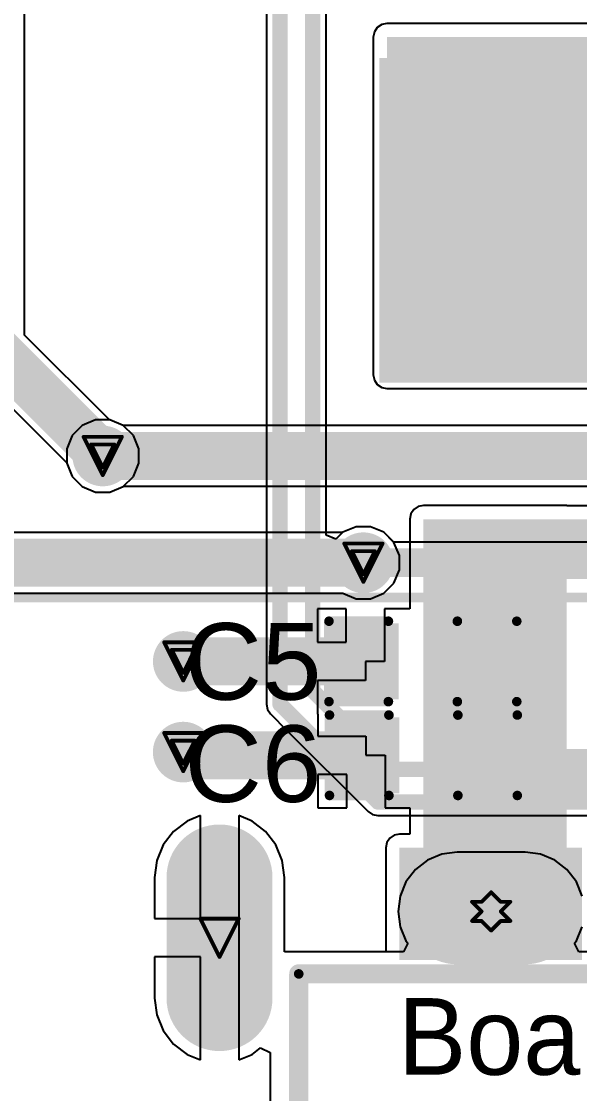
# Model space of a CAD drawing. Header units: millimetres. Extents: x -6 to 194, y -120 to 229.
# Drawn here: x 6.52 to 13.91, y 9.15 to 23.36 of the extents above; entities that cross this region are included whole.
import ezdxf

# ---------------------------------------------------------------- set-up
doc = ezdxf.new("R2010")
doc.units = ezdxf.units.MM
for name, color, linetype in [('BottomLayer', 5, 'Continuous'), ('BottomSolder', 6, 'Continuous'), ('DrillDrawing', 1, 'Continuous'), ('Mechanical2', 216, 'Continuous'), ('MultiLayer', 9, 'Continuous'), ('PadHoleLayer', 156, 'Continuous'), ('TopLayer', 1, 'Continuous'), ('TopOverlay', 2, 'Continuous'), ('TopPaste', 8, 'Continuous'), ('TopSolder', 216, 'Continuous'), ('ViaHoleLayer', 16, 'Continuous')]:
    doc.layers.add(name, color=color, linetype=linetype)
doc.styles.add('Arial', font='', dxfattribs={"height": 0.2})
doc.styles.get('Arial').set_extended_font_data('Arial')

# ---------------------------------------------------------------- blocks, each defined once
blk = doc.blocks.new('U224_051N_3GRA035_11')
at = {"layer": 'BottomLayer'}
h = blk.add_hatch(color=5, dxfattribs=at)
edge = h.paths.add_edge_path()
edge.add_arc((-7.85, 3.15), 0.6, 180, 360)
edge.add_line((-7.25, 3.15), (-7.25, 4.75))
edge.add_arc((-7.85, 4.75), 0.6, 0, 180)
edge.add_line((-8.45, 4.75), (-8.45, 3.15))
h = blk.add_hatch(color=5, dxfattribs=at)
edge = h.paths.add_edge_path()
edge.add_arc((-3.8, 4.3), 0.6, 270, 450)
edge.add_line((-3.8, 4.9), (-4.7, 4.9))
edge.add_arc((-4.7, 4.3), 0.6, 90, 270)
edge.add_line((-4.7, 3.7), (-3.8, 3.7))
at = {"layer": 'BottomSolder'}
h = blk.add_hatch(color=6, dxfattribs=at)
edge = h.paths.add_edge_path()
edge.add_arc((-7.85, 3.15), 0.702, 180, 360)
edge.add_line((-7.148, 3.15), (-7.148, 4.75))
edge.add_arc((-7.85, 4.75), 0.702, 0, 180)
edge.add_line((-8.552, 4.75), (-8.552, 3.15))
h = blk.add_hatch(color=6, dxfattribs=at)
edge = h.paths.add_edge_path()
edge.add_arc((-3.8, 4.3), 0.702, 270, 450)
edge.add_line((-3.8, 5.002), (-4.7, 5.002))
edge.add_arc((-4.7, 4.3), 0.702, 90, 270)
edge.add_line((-4.7, 3.598), (-3.8, 3.598))
at = {"layer": 'MultiLayer'}
h = blk.add_hatch(color=9, dxfattribs=at)
edge = h.paths.add_edge_path()
edge.add_arc((-7.85, 3.15), 0.6, 180, 360)
edge.add_line((-7.25, 3.15), (-7.25, 4.75))
edge.add_arc((-7.85, 4.75), 0.6, 0, 180)
edge.add_line((-8.45, 4.75), (-8.45, 3.15))
h = blk.add_hatch(color=9, dxfattribs=at)
edge = h.paths.add_edge_path()
edge.add_arc((-3.8, 4.3), 0.6, 270, 450)
edge.add_line((-3.8, 4.9), (-4.7, 4.9))
edge.add_arc((-4.7, 4.3), 0.6, 90, 270)
edge.add_line((-4.7, 3.7), (-3.8, 3.7))
at = {"layer": 'PadHoleLayer'}
h = blk.add_hatch(color=156, dxfattribs=at)
edge = h.paths.add_edge_path()
edge.add_arc((-7.85, 3.21), 0.36, 180, 360)
edge.add_line((-7.49, 3.21), (-7.49, 4.69))
edge.add_arc((-7.85, 4.69), 0.36, 0, 180)
edge.add_line((-8.21, 4.69), (-8.21, 3.21))
h = blk.add_hatch(color=156, dxfattribs=at)
edge = h.paths.add_edge_path()
edge.add_arc((-4.65, 4.3), 0.36, 90, 270)
edge.add_line((-4.65, 3.94), (-3.85, 3.94))
edge.add_arc((-3.85, 4.3), 0.36, 270, 450)
edge.add_line((-3.85, 4.66), (-4.65, 4.66))
at = {"layer": 'TopLayer'}
h = blk.add_hatch(color=1, dxfattribs=at)
edge = h.paths.add_edge_path()
edge.add_arc((-7.85, 3.15), 0.6, 180, 360)
edge.add_line((-7.25, 3.15), (-7.25, 4.75))
edge.add_arc((-7.85, 4.75), 0.6, 0, 180)
edge.add_line((-8.45, 4.75), (-8.45, 3.15))
h = blk.add_hatch(color=1, dxfattribs=at)
edge = h.paths.add_edge_path()
edge.add_arc((-3.8, 4.3), 0.6, 270, 450)
edge.add_line((-3.8, 4.9), (-4.7, 4.9))
edge.add_arc((-4.7, 4.3), 0.6, 90, 270)
edge.add_line((-4.7, 3.7), (-3.8, 3.7))
at = {"layer": 'TopSolder'}
h = blk.add_hatch(color=216, dxfattribs=at)
edge = h.paths.add_edge_path()
edge.add_arc((-7.85, 3.15), 0.702, 180, 360)
edge.add_line((-7.148, 3.15), (-7.148, 4.75))
edge.add_arc((-7.85, 4.75), 0.702, 0, 180)
edge.add_line((-8.552, 4.75), (-8.552, 3.15))
h = blk.add_hatch(color=216, dxfattribs=at)
edge = h.paths.add_edge_path()
edge.add_arc((-3.8, 4.3), 0.702, 270, 450)
edge.add_line((-3.8, 5.002), (-4.7, 5.002))
edge.add_arc((-4.7, 4.3), 0.702, 90, 270)
edge.add_line((-4.7, 3.598), (-3.8, 3.598))
at = {"layer": 'TopOverlay'}
for points, const_width in [([(-4.431, 5.436), (-4.126, 5.436)], 0.5), ([(-4.431, 5.436), (-4.278, 5.283)], 0.5), ([(-4.278, 5.283), (-4.126, 5.436)], 0.5), ([(-6.8, 3.471), (0, 3.471)], 0.127), ([(-6.8, -7.279), (-6.8, 3.471)], 0.127)]:
    blk.add_lwpolyline(points, dxfattribs=dict(at, const_width=const_width))
for points, const_width in [([(-4.556, 5.436, 1), (-4.306, 5.436, 1)], 0.25), ([(-4.556, 5.436, 1), (-4.306, 5.436, 1)], 0.25), ([(-4.251, 5.436, 1), (-4.001, 5.436, 1)], 0.25), ([(-4.251, 5.436, 1), (-4.001, 5.436, 1)], 0.25), ([(-4.403, 5.283, 1), (-4.153, 5.283, 1)], 0.25), ([(-4.403, 5.283, 1), (-4.153, 5.283, 1)], 0.25), ([(-6.832, 3.471, 1), (-6.768, 3.471, 1)], 0.0635), ([(-6.832, 3.471, 1), (-6.768, 3.471, 1)], 0.0635)]:
    blk.add_lwpolyline(points, format="xyb", close=True, dxfattribs=dict(at, const_width=const_width))
blk.add_text('Board Cutout', height=1.016, rotation=360, dxfattribs=at).set_placement((-5.486, 2.134))
blk = doc.blocks.new('YSPI1040_2R2M_36')
at = {"layer": 'TopLayer'}
for points in [[(-6.8, 2.05), (-2.7, 2.05), (-2.7, -2.05), (-6.8, -2.05)], [(2.7, 2.05), (6.8, 2.05), (6.8, -2.05), (2.7, -2.05)]]:
    blk.add_hatch(color=1, dxfattribs=at).paths.add_polyline_path(points)
at = {"layer": 'TopPaste'}
for points in [[(-6.8, 2.05), (-2.7, 2.05), (-2.7, -2.05), (-6.8, -2.05)], [(2.7, 2.05), (6.8, 2.05), (6.8, -2.05), (2.7, -2.05)]]:
    blk.add_hatch(color=8, dxfattribs=at).paths.add_polyline_path(points)
at = {"layer": 'TopSolder'}
for points in [[(-6.902, 2.152), (-2.598, 2.152), (-2.598, -2.152), (-6.902, -2.152)], [(2.598, 2.152), (6.902, 2.152), (6.902, -2.152), (2.598, -2.152)]]:
    blk.add_hatch(color=216, dxfattribs=at).paths.add_polyline_path(points)
at = {"layer": 'TopOverlay', "const_width": 0.127}
for points in [[(-5.787, 5), (5.787, 5)], [(-5.787, 2.823), (-5.787, 5)], [(-5, 5), (5, 5)], [(5.787, 2.823), (5.787, 5)], [(-5.787, -5), (-5.787, -2.823)], [(5.787, -5), (5.787, -2.823)], [(-5.787, -5), (5.787, -5)]]:
    blk.add_lwpolyline(points, dxfattribs=at)
at = {"layer": 'TopOverlay', "const_width": 0.0635}
for points in [[(-5.819, 5, 1), (-5.756, 5, 1)], [(-5.819, 5, 1), (-5.756, 5, 1)], [(-5.032, 5, 1), (-4.968, 5, 1)], [(4.968, 5, 1), (5.032, 5, 1)], [(5.756, 5, 1), (5.819, 5, 1)], [(5.756, 5, 1), (5.819, 5, 1)], [(-5.819, 2.823, 1), (-5.756, 2.823, 1)], [(5.756, 2.823, 1), (5.819, 2.823, 1)], [(-5.819, -2.823, 1), (-5.756, -2.823, 1)], [(5.756, -2.823, 1), (5.819, -2.823, 1)], [(-5.819, -5, 1), (-5.756, -5, 1)], [(-5.819, -5, 1), (-5.756, -5, 1)], [(5.756, -5, 1), (5.819, -5, 1)], [(5.756, -5, 1), (5.819, -5, 1)]]:
    blk.add_lwpolyline(points, format="xyb", close=True, dxfattribs=at)
blk = doc.blocks.new('C___0603_70')
at = {"layer": 'TopLayer'}
for points in [[(-0.381, 0.445), (-0.381, -0.445), (-1.143, -0.445), (-1.143, 0.445)], [(1.143, 0.445), (1.143, -0.445), (0.381, -0.445), (0.381, 0.445)]]:
    blk.add_hatch(color=1, dxfattribs=at).paths.add_polyline_path(points)
at = {"layer": 'TopPaste'}
for points in [[(-0.381, 0.445), (-0.381, -0.445), (-1.143, -0.445), (-1.143, 0.445)], [(1.143, 0.445), (1.143, -0.445), (0.381, -0.445), (0.381, 0.445)]]:
    blk.add_hatch(color=8, dxfattribs=at).paths.add_polyline_path(points)
at = {"layer": 'TopSolder'}
for points in [[(-0.321, 0.504), (-0.321, -0.504), (-1.203, -0.504), (-1.203, 0.504)], [(1.203, 0.504), (1.203, -0.504), (0.321, -0.504), (0.321, 0.504)]]:
    blk.add_hatch(color=216, dxfattribs=at).paths.add_polyline_path(points)
at = {"layer": 'TopOverlay', "const_width": 0.127}
for points in [[(-0.457, 0.533), (-1.245, 0.533)], [(-1.245, 0.533), (-1.245, -0.533)], [(1.245, 0.533), (0.457, 0.533)], [(1.245, 0.533), (1.245, -0.533)], [(-0.457, -0.533), (-1.245, -0.533)], [(1.245, -0.533), (0.457, -0.533)]]:
    blk.add_lwpolyline(points, dxfattribs=at)
at = {"layer": 'TopOverlay', "const_width": 0.0635}
for points in [[(-1.276, 0.533, 1), (-1.213, 0.533, 1)], [(-1.276, 0.533, 1), (-1.213, 0.533, 1)], [(-0.489, 0.533, 1), (-0.425, 0.533, 1)], [(0.425, 0.533, 1), (0.489, 0.533, 1)], [(1.213, 0.533, 1), (1.276, 0.533, 1)], [(1.213, 0.533, 1), (1.276, 0.533, 1)], [(-1.276, -0.533, 1), (-1.213, -0.533, 1)], [(-1.276, -0.533, 1), (-1.213, -0.533, 1)], [(-0.489, -0.533, 1), (-0.425, -0.533, 1)], [(0.425, -0.533, 1), (0.489, -0.533, 1)], [(1.213, -0.533, 1), (1.276, -0.533, 1)], [(1.213, -0.533, 1), (1.276, -0.533, 1)]]:
    blk.add_lwpolyline(points, format="xyb", close=True, dxfattribs=at)
blk = doc.blocks.new('C___0603_71')
at = {"layer": 'TopLayer'}
for points in [[(-0.381, 0.445), (-0.381, -0.445), (-1.143, -0.445), (-1.143, 0.445)], [(1.143, 0.445), (1.143, -0.445), (0.381, -0.445), (0.381, 0.445)]]:
    blk.add_hatch(color=1, dxfattribs=at).paths.add_polyline_path(points)
at = {"layer": 'TopPaste'}
for points in [[(-0.381, 0.445), (-0.381, -0.445), (-1.143, -0.445), (-1.143, 0.445)], [(1.143, 0.445), (1.143, -0.445), (0.381, -0.445), (0.381, 0.445)]]:
    blk.add_hatch(color=8, dxfattribs=at).paths.add_polyline_path(points)
at = {"layer": 'TopSolder'}
for points in [[(-0.321, 0.504), (-0.321, -0.504), (-1.203, -0.504), (-1.203, 0.504)], [(1.203, 0.504), (1.203, -0.504), (0.321, -0.504), (0.321, 0.504)]]:
    blk.add_hatch(color=216, dxfattribs=at).paths.add_polyline_path(points)
at = {"layer": 'TopOverlay', "const_width": 0.127}
for points in [[(-1.245, 0.533), (-0.457, 0.533)], [(-1.245, -0.533), (-1.245, 0.533)], [(0.457, 0.533), (1.245, 0.533)], [(1.245, -0.533), (1.245, 0.533)], [(-1.245, -0.533), (-0.457, -0.533)], [(0.457, -0.533), (1.245, -0.533)]]:
    blk.add_lwpolyline(points, dxfattribs=at)
at = {"layer": 'TopOverlay', "const_width": 0.0635}
for points in [[(-1.276, 0.533, 1), (-1.213, 0.533, 1)], [(-1.276, 0.533, 1), (-1.213, 0.533, 1)], [(-0.489, 0.533, 1), (-0.425, 0.533, 1)], [(0.425, 0.533, 1), (0.489, 0.533, 1)], [(1.213, 0.533, 1), (1.276, 0.533, 1)], [(1.213, 0.533, 1), (1.276, 0.533, 1)], [(-1.276, -0.533, 1), (-1.213, -0.533, 1)], [(-1.276, -0.533, 1), (-1.213, -0.533, 1)], [(-0.489, -0.533, 1), (-0.425, -0.533, 1)], [(0.425, -0.533, 1), (0.489, -0.533, 1)], [(1.213, -0.533, 1), (1.276, -0.533, 1)], [(1.213, -0.533, 1), (1.276, -0.533, 1)]]:
    blk.add_lwpolyline(points, format="xyb", close=True, dxfattribs=at)

msp = doc.modelspace()

# ---------------------------------------------------------------- hatches: boundary and pattern name
at = {"layer": 'BottomLayer'}
h = msp.add_hatch(color=5, dxfattribs=at)
edge = h.paths.add_edge_path()
edge.add_arc((7.595, 17.602), 0.3, 0, 360)
h = msp.add_hatch(color=5, dxfattribs=at)
edge = h.paths.add_edge_path()
edge.add_arc((11.049, 16.187), 0.3, 0, 360)
h = msp.add_hatch(color=5, dxfattribs=at)
edge = h.paths.add_edge_path()
edge.add_arc((8.662, 14.878), 0.3, 0, 360)
h = msp.add_hatch(color=5, dxfattribs=at)
edge = h.paths.add_edge_path()
edge.add_arc((8.661, 13.676), 0.3, 0, 360)
at = {"layer": 'BottomSolder'}
h = msp.add_hatch(color=6, dxfattribs=at)
edge = h.paths.add_edge_path()
edge.add_arc((7.595, 17.602), 0.402, 0, 360)
h = msp.add_hatch(color=6, dxfattribs=at)
edge = h.paths.add_edge_path()
edge.add_arc((11.049, 16.187), 0.402, 0, 360)
h = msp.add_hatch(color=6, dxfattribs=at)
edge = h.paths.add_edge_path()
edge.add_arc((8.662, 14.878), 0.402, 0, 360)
h = msp.add_hatch(color=6, dxfattribs=at)
edge = h.paths.add_edge_path()
edge.add_arc((8.661, 13.676), 0.402, 0, 360)
at = {"layer": 'TopLayer'}
for points in [[(11.361, 21.256), (24.903, 21.256), (24.903, 23.156), (11.361, 23.156)], [(11.361, 18.676), (16.81, 18.676), (16.81, 23.156), (11.361, 23.156)], [(11.844, 10.918), (13.741, 10.918), (13.741, 16.764), (11.844, 16.764)], [(11.844, 15.972), (17.166, 15.972), (17.166, 16.762), (11.844, 16.762)], [(11.844, 12.925), (17.166, 12.925), (17.166, 13.716), (11.844, 13.716)], [(11.526, 10.918), (13.947, 10.918), (13.947, 12.408), (11.526, 12.408)]]:
    msp.add_hatch(color=1, dxfattribs=at).paths.add_polyline_path(points)
h = msp.add_hatch(color=1, dxfattribs=at)
edge = h.paths.add_edge_path()
edge.add_arc((7.595, 17.602), 0.3, 0, 360)
h = msp.add_hatch(color=1, dxfattribs=at)
edge = h.paths.add_edge_path()
edge.add_arc((11.049, 16.187), 0.3, 0, 360)
h = msp.add_hatch(color=1, dxfattribs=at)
edge = h.paths.add_edge_path()
edge.add_arc((8.662, 14.878), 0.3, 0, 360)
h = msp.add_hatch(color=1, dxfattribs=at)
edge = h.paths.add_edge_path()
edge.add_arc((8.661, 13.676), 0.3, 0, 360)
at = {"layer": 'TopSolder'}
h = msp.add_hatch(color=216, dxfattribs=at)
edge = h.paths.add_edge_path()
edge.add_arc((7.595, 17.602), 0.402, 0, 360)
h = msp.add_hatch(color=216, dxfattribs=at)
edge = h.paths.add_edge_path()
edge.add_arc((11.049, 16.187), 0.402, 0, 360)
h = msp.add_hatch(color=216, dxfattribs=at)
edge = h.paths.add_edge_path()
edge.add_arc((8.662, 14.878), 0.402, 0, 360)
h = msp.add_hatch(color=216, dxfattribs=at)
edge = h.paths.add_edge_path()
edge.add_arc((8.661, 13.676), 0.402, 0, 360)
at = {"layer": 'ViaHoleLayer'}
h = msp.add_hatch(color=16, dxfattribs=at)
edge = h.paths.add_edge_path()
edge.add_arc((7.595, 17.602), 0.15, 0, 360)
h = msp.add_hatch(color=16, dxfattribs=at)
edge = h.paths.add_edge_path()
edge.add_arc((11.049, 16.187), 0.15, 0, 360)
h = msp.add_hatch(color=16, dxfattribs=at)
edge = h.paths.add_edge_path()
edge.add_arc((8.662, 14.878), 0.15, 0, 360)
h = msp.add_hatch(color=16, dxfattribs=at)
edge = h.paths.add_edge_path()
edge.add_arc((8.661, 13.676), 0.15, 0, 360)

# ---------------------------------------------------------------- linework, layer by layer
at = {"layer": 'BottomLayer'}
for p, q in [((6.559, 19.205), (6.559, 28.926)), ((9.763, 24.271), (9.763, 14.311)), ((10.557, 18.358), (10.557, 24.168)), ((7.684, 18.08), (6.559, 19.205)), ((5.874, 18.755), (7.117, 17.512)), ((10.557, 16.55), (10.557, 18.358)), ((7.69, 18.08), (7.684, 18.08)), ((7.865, 18.007), (7.69, 18.08)), ((8, 17.873), (7.865, 18.007)), ((8.072, 17.697), (8, 17.873)), ((8.072, 17.507), (8.072, 17.697)), ((7.117, 17.512), (7.117, 17.507)), ((7.117, 17.507), (7.19, 17.332)), ((8, 17.332), (8.072, 17.507)), ((7.19, 17.332), (7.324, 17.197)), ((7.865, 17.197), (8, 17.332)), ((7.324, 17.197), (7.5, 17.124)), ((7.5, 17.124), (7.69, 17.124)), ((7.69, 17.124), (7.865, 17.197)), ((10.954, 16.664), (10.778, 16.592)), ((11.144, 16.664), (10.954, 16.664)), ((11.32, 16.592), (11.144, 16.664)), ((10.684, 16.498), (10.557, 16.55)), ((10.778, 16.592), (10.684, 16.498)), ((11.453, 16.459), (11.32, 16.592)), ((23.722, 16.459), (11.453, 16.459)), ((9.763, 14.311), (9.777, 14.242)), ((9.777, 14.242), (9.816, 14.183)), ((9.816, 14.183), (10.036, 13.963)), ((10.036, 13.963), (11.112, 12.887)), ((8.888, 12.834), (8.712, 12.76)), ((8.888, 11.468), (8.888, 12.834)), ((9.573, 12.76), (9.396, 12.834)), ((9.396, 12.834), (9.396, 11.214)), ((11.112, 12.887), (11.171, 12.848)), ((11.171, 12.848), (11.24, 12.834)), ((11.24, 12.834), (16.415, 12.834)), ((8.712, 12.76), (8.533, 12.624)), ((9.752, 12.624), (9.573, 12.76)), ((8.533, 12.624), (8.396, 12.445)), ((9.888, 12.445), (9.752, 12.624)), ((8.396, 12.445), (8.31, 12.237)), ((9.974, 12.237), (9.888, 12.445)), ((8.31, 12.237), (8.281, 12.014)), ((10.004, 12.014), (9.974, 12.237)), ((11.9, 12.244), (11.738, 12.119)), ((12.089, 12.322), (11.9, 12.244)), ((12.292, 12.349), (12.089, 12.322)), ((13.192, 12.349), (12.292, 12.349)), ((13.395, 12.322), (13.192, 12.349)), ((13.585, 12.244), (13.395, 12.322)), ((13.747, 12.119), (13.585, 12.244)), ((11.738, 12.119), (11.613, 11.957)), ((13.872, 11.957), (13.747, 12.119)), ((8.281, 12.014), (8.281, 11.468)), ((10.004, 11.027), (10.004, 12.014)), ((11.613, 11.957), (11.535, 11.767)), ((13.95, 11.767), (13.872, 11.957)), ((11.535, 11.767), (11.508, 11.564)), ((11.508, 11.564), (11.535, 11.361)), ((8.281, 11.468), (8.888, 11.468)), ((11.535, 11.361), (11.613, 11.172)), ((13.872, 11.172), (13.95, 11.361)), ((9.396, 11.214), (9.396, 9.595)), ((11.637, 11.141), (11.581, 11.027)), ((11.613, 11.172), (11.637, 11.141)), ((13.848, 11.141), (13.872, 11.172)), ((13.904, 11.027), (13.848, 11.141)), ((8.888, 10.96), (8.281, 10.96)), ((8.281, 10.96), (8.281, 10.414)), ((8.888, 9.595), (8.888, 10.96)), ((11.581, 11.027), (10.004, 11.027)), ((14.338, 11.027), (13.904, 11.027)), ((8.281, 10.414), (8.31, 10.191)), ((8.31, 10.191), (8.396, 9.984)), ((8.396, 9.984), (8.533, 9.805)), ((8.533, 9.805), (8.712, 9.668)), ((8.712, 9.668), (8.888, 9.595)), ((9.396, 9.595), (9.573, 9.668)), ((9.573, 9.668), (9.687, 9.756)), ((9.687, 9.756), (9.814, 9.693)), ((9.814, 9.693), (9.814, 4.335))]:
    msp.add_line(p, q, dxfattribs=at)
for points, const_width in [([(9.944, 14.311), (9.944, 24.271)], 0.203), ([(10.376, 18.358), (10.376, 24.243)], 0.203), ([(6.158, 19.039), (7.595, 17.602)], 0.635), ([(10.376, 14.49), (10.376, 18.358)], 0.203), ([(11.049, 16.187), (25.602, 16.187)], 0.381), ([(10.376, 14.49), (10.775, 14.091)], 0.203), ([(9.944, 14.311), (10.165, 14.091)], 0.203), ([(10.165, 14.091), (11.24, 13.015)], 0.203), ([(10.775, 14.091), (11.419, 13.447)], 0.203), ([(12.489, 13.676), (12.489, 14.058)], 0.203), ([(12.946, 13.676), (12.946, 14.058)], 0.203), ([(11.419, 13.447), (11.915, 13.447)], 0.203), ([(11.915, 13.447), (12.261, 13.447)], 0.203), ([(13.175, 13.447), (14.648, 13.447)], 0.203), ([(11.24, 13.015), (16.492, 13.015)], 0.203)]:
    msp.add_lwpolyline(points, dxfattribs=dict(at, const_width=const_width))
for points, const_width in [([(10.325, 18.358, 1), (10.427, 18.358, 1)], 0.102), ([(10.325, 18.358, 1), (10.427, 18.358, 1)], 0.102), ([(7.436, 17.602, 1), (7.753, 17.602, 1)], 0.318), ([(10.954, 16.187, 1), (11.144, 16.187, 1)], 0.191), ([(10.325, 14.49, 1), (10.427, 14.49, 1)], 0.102), ([(10.325, 14.49, 1), (10.427, 14.49, 1)], 0.102), ([(9.893, 14.311, 1), (9.995, 14.311, 1)], 0.102), ([(9.893, 14.311, 1), (9.995, 14.311, 1)], 0.102), ([(10.114, 14.091, 1), (10.215, 14.091, 1)], 0.102), ([(10.114, 14.091, 1), (10.215, 14.091, 1)], 0.102), ([(10.724, 14.091, 1), (10.826, 14.091, 1)], 0.102), ([(10.724, 14.091, 1), (10.826, 14.091, 1)], 0.102), ([(12.438, 14.058, 1), (12.54, 14.058, 1)], 0.102), ([(12.438, 14.058, 1), (12.54, 14.058, 1)], 0.102), ([(12.896, 14.058, 1), (12.997, 14.058, 1)], 0.102), ([(12.896, 14.058, 1), (12.997, 14.058, 1)], 0.102), ([(12.438, 13.676, 1), (12.54, 13.676, 1)], 0.102), ([(12.438, 13.676, 1), (12.54, 13.676, 1)], 0.102), ([(12.896, 13.676, 1), (12.997, 13.676, 1)], 0.102), ([(12.896, 13.676, 1), (12.997, 13.676, 1)], 0.102), ([(11.368, 13.447, 1), (11.47, 13.447, 1)], 0.102), ([(11.368, 13.447, 1), (11.47, 13.447, 1)], 0.102), ([(11.864, 13.447, 1), (11.966, 13.447, 1)], 0.102), ([(11.864, 13.447, 1), (11.966, 13.447, 1)], 0.102), ([(12.21, 13.447, 1), (12.311, 13.447, 1)], 0.102), ([(12.21, 13.447, 1), (12.311, 13.447, 1)], 0.102), ([(13.124, 13.447, 1), (13.226, 13.447, 1)], 0.102), ([(13.124, 13.447, 1), (13.226, 13.447, 1)], 0.102), ([(11.189, 13.015, 1), (11.291, 13.015, 1)], 0.102), ([(11.189, 13.015, 1), (11.291, 13.015, 1)], 0.102)]:
    msp.add_lwpolyline(points, format="xyb", close=True, dxfattribs=dict(at, const_width=const_width))
at = {"layer": 'BottomLayer', "const_width": 0.203}
for points in [[(12.489, 14.058, -1), (12.946, 14.058)], [(12.489, 13.676, -0.414214), (12.261, 13.447)], [(13.175, 13.447, -0.414214), (12.946, 13.676)]]:
    msp.add_lwpolyline(points, format="xyb", dxfattribs=at)
at = {"layer": 'DrillDrawing', "const_width": 0.0508}
for points in [[(7.341, 17.856), (7.849, 17.856)], [(7.341, 17.856), (7.595, 17.348)], [(7.442, 17.755), (7.747, 17.755)], [(7.442, 17.755), (7.595, 17.45)], [(7.595, 17.348), (7.849, 17.856)], [(7.595, 17.45), (7.747, 17.755)], [(10.795, 16.441), (11.303, 16.441)], [(10.795, 16.441), (11.049, 15.933)], [(10.897, 16.339), (11.201, 16.339)], [(10.897, 16.339), (11.049, 16.034)], [(11.049, 15.933), (11.303, 16.441)], [(11.049, 16.034), (11.201, 16.339)], [(8.408, 15.132), (8.916, 15.132)], [(8.408, 15.132), (8.662, 14.624)], [(8.662, 14.624), (8.916, 15.132)], [(8.509, 15.031), (8.814, 15.031)], [(8.509, 15.031), (8.662, 14.726)], [(8.662, 14.726), (8.814, 15.031)], [(8.407, 13.93), (8.915, 13.93)], [(8.407, 13.93), (8.661, 13.422)], [(8.661, 13.422), (8.915, 13.93)], [(8.509, 13.828), (8.814, 13.828)], [(8.509, 13.828), (8.661, 13.523)], [(8.661, 13.523), (8.814, 13.828)], [(12.615, 11.691), (12.742, 11.818)], [(12.742, 11.818), (12.869, 11.691)], [(12.488, 11.691), (12.615, 11.564)], [(12.488, 11.691), (12.615, 11.691)], [(12.869, 11.691), (12.996, 11.691)], [(12.869, 11.564), (12.996, 11.691)], [(12.488, 11.437), (12.615, 11.564)], [(12.869, 11.564), (12.996, 11.437)], [(8.888, 11.468), (9.396, 11.468)], [(8.888, 11.468), (9.142, 10.96)], [(9.142, 10.96), (9.396, 11.468)], [(12.488, 11.437), (12.615, 11.437)], [(12.615, 11.437), (12.742, 11.31)], [(12.742, 11.31), (12.869, 11.437)], [(12.869, 11.437), (12.996, 11.437)]]:
    msp.add_lwpolyline(points, dxfattribs=at)
at = {"layer": 'DrillDrawing', "const_width": 0.0254}
for points in [[(7.328, 17.856, 1), (7.353, 17.856, 1)], [(7.328, 17.856, 1), (7.353, 17.856, 1)], [(7.429, 17.755, 1), (7.455, 17.755, 1)], [(7.429, 17.755, 1), (7.455, 17.755, 1)], [(7.734, 17.755, 1), (7.76, 17.755, 1)], [(7.734, 17.755, 1), (7.76, 17.755, 1)], [(7.836, 17.856, 1), (7.861, 17.856, 1)], [(7.836, 17.856, 1), (7.861, 17.856, 1)], [(7.582, 17.45, 1), (7.607, 17.45, 1)], [(7.582, 17.45, 1), (7.607, 17.45, 1)], [(7.582, 17.348, 1), (7.607, 17.348, 1)], [(7.582, 17.348, 1), (7.607, 17.348, 1)], [(10.782, 16.441, 1), (10.808, 16.441, 1)], [(10.782, 16.441, 1), (10.808, 16.441, 1)], [(10.884, 16.339, 1), (10.909, 16.339, 1)], [(10.884, 16.339, 1), (10.909, 16.339, 1)], [(11.189, 16.339, 1), (11.214, 16.339, 1)], [(11.189, 16.339, 1), (11.214, 16.339, 1)], [(11.29, 16.441, 1), (11.316, 16.441, 1)], [(11.29, 16.441, 1), (11.316, 16.441, 1)], [(11.036, 16.034, 1), (11.062, 16.034, 1)], [(11.036, 16.034, 1), (11.062, 16.034, 1)], [(11.036, 15.933, 1), (11.062, 15.933, 1)], [(11.036, 15.933, 1), (11.062, 15.933, 1)], [(8.395, 15.132, 1), (8.42, 15.132, 1)], [(8.395, 15.132, 1), (8.42, 15.132, 1)], [(8.903, 15.132, 1), (8.928, 15.132, 1)], [(8.903, 15.132, 1), (8.928, 15.132, 1)], [(8.496, 15.031, 1), (8.522, 15.031, 1)], [(8.496, 15.031, 1), (8.522, 15.031, 1)], [(8.801, 15.031, 1), (8.827, 15.031, 1)], [(8.801, 15.031, 1), (8.827, 15.031, 1)], [(8.649, 14.726, 1), (8.674, 14.726, 1)], [(8.649, 14.726, 1), (8.674, 14.726, 1)], [(8.649, 14.624, 1), (8.674, 14.624, 1)], [(8.649, 14.624, 1), (8.674, 14.624, 1)], [(8.395, 13.93, 1), (8.42, 13.93, 1)], [(8.395, 13.93, 1), (8.42, 13.93, 1)], [(8.903, 13.93, 1), (8.928, 13.93, 1)], [(8.903, 13.93, 1), (8.928, 13.93, 1)], [(8.496, 13.828, 1), (8.522, 13.828, 1)], [(8.496, 13.828, 1), (8.522, 13.828, 1)], [(8.801, 13.828, 1), (8.826, 13.828, 1)], [(8.801, 13.828, 1), (8.826, 13.828, 1)], [(8.649, 13.523, 1), (8.674, 13.523, 1)], [(8.649, 13.523, 1), (8.674, 13.523, 1)], [(8.649, 13.422, 1), (8.674, 13.422, 1)], [(8.649, 13.422, 1), (8.674, 13.422, 1)], [(12.73, 11.818, 1), (12.755, 11.818, 1)], [(12.73, 11.818, 1), (12.755, 11.818, 1)], [(12.476, 11.691, 1), (12.501, 11.691, 1)], [(12.476, 11.691, 1), (12.501, 11.691, 1)], [(12.603, 11.691, 1), (12.628, 11.691, 1)], [(12.603, 11.691, 1), (12.628, 11.691, 1)], [(12.857, 11.691, 1), (12.882, 11.691, 1)], [(12.857, 11.691, 1), (12.882, 11.691, 1)], [(12.984, 11.691, 1), (13.009, 11.691, 1)], [(12.984, 11.691, 1), (13.009, 11.691, 1)], [(12.603, 11.564, 1), (12.628, 11.564, 1)], [(12.603, 11.564, 1), (12.628, 11.564, 1)], [(12.857, 11.564, 1), (12.882, 11.564, 1)], [(12.857, 11.564, 1), (12.882, 11.564, 1)], [(8.876, 11.468, 1), (8.901, 11.468, 1)], [(8.876, 11.468, 1), (8.901, 11.468, 1)], [(9.384, 11.468, 1), (9.409, 11.468, 1)], [(9.384, 11.468, 1), (9.409, 11.468, 1)], [(12.476, 11.437, 1), (12.501, 11.437, 1)], [(12.476, 11.437, 1), (12.501, 11.437, 1)], [(12.603, 11.437, 1), (12.628, 11.437, 1)], [(12.603, 11.437, 1), (12.628, 11.437, 1)], [(12.857, 11.437, 1), (12.882, 11.437, 1)], [(12.857, 11.437, 1), (12.882, 11.437, 1)], [(12.984, 11.437, 1), (13.009, 11.437, 1)], [(12.984, 11.437, 1), (13.009, 11.437, 1)], [(12.73, 11.31, 1), (12.755, 11.31, 1)], [(12.73, 11.31, 1), (12.755, 11.31, 1)], [(9.13, 10.96, 1), (9.155, 10.96, 1)], [(9.13, 10.96, 1), (9.155, 10.96, 1)]]:
    msp.add_lwpolyline(points, format="xyb", close=True, dxfattribs=at)
at = {"layer": 'Mechanical2', "const_width": 0.254}
for points in [[(10.192, 0), (10.192, 10.736)], [(10.192, 10.736), (23.792, 10.736)]]:
    msp.add_lwpolyline(points, dxfattribs=at)
at = {"layer": 'Mechanical2', "const_width": 0.127}
msp.add_lwpolyline([(10.129, 10.736, 1), (10.256, 10.736, 1)], format="xyb", close=True, dxfattribs=at)
msp.add_lwpolyline([(10.129, 10.736, 1), (10.256, 10.736, 1)], format="xyb", close=True, dxfattribs=at)
at = {"layer": 'TopLayer'}
for p, q in [((11.292, 23.323), (11.233, 23.284)), ((11.361, 23.337), (11.292, 23.323)), ((21.81, 23.337), (11.361, 23.337)), ((11.194, 23.225), (11.18, 23.156)), ((11.233, 23.284), (11.194, 23.225)), ((11.18, 23.156), (11.18, 21.256)), ((11.18, 21.256), (11.18, 18.676)), ((11.18, 18.676), (11.194, 18.607)), ((11.194, 18.607), (11.233, 18.548)), ((11.233, 18.548), (11.292, 18.509)), ((11.292, 18.509), (11.361, 18.495)), ((11.361, 18.495), (16.573, 18.495)), ((7.5, 18.08), (7.324, 18.007)), ((7.69, 18.08), (7.5, 18.08)), ((7.865, 18.007), (7.69, 18.08)), ((7.324, 18.007), (7.19, 17.873)), ((7.869, 18.004), (7.865, 18.007)), ((14.991, 18.004), (7.869, 18.004)), ((7.19, 17.873), (7.117, 17.697)), ((7.117, 17.697), (7.117, 17.507)), ((7.117, 17.507), (7.19, 17.332)), ((7.19, 17.332), (7.324, 17.197)), ((7.865, 17.197), (7.869, 17.201)), ((7.869, 17.201), (14.991, 17.201)), ((7.324, 17.197), (7.5, 17.124)), ((7.5, 17.124), (7.69, 17.124)), ((7.69, 17.124), (7.865, 17.197)), ((11.775, 16.931), (11.716, 16.892)), ((11.844, 16.945), (11.775, 16.931)), ((13.741, 16.945), (11.844, 16.945)), ((13.751, 16.943), (13.741, 16.945)), ((16.202, 16.943), (13.751, 16.943)), ((11.676, 16.833), (11.663, 16.764)), ((11.716, 16.892), (11.676, 16.833)), ((10.954, 16.664), (10.778, 16.592)), ((11.144, 16.664), (10.954, 16.664)), ((11.32, 16.592), (11.144, 16.664)), ((11.663, 16.764), (11.663, 15.577)), ((10.775, 16.588), (5.646, 16.588)), ((10.778, 16.592), (10.775, 16.588)), ((11.454, 16.457), (11.32, 16.592)), ((11.527, 16.282), (11.454, 16.457)), ((11.527, 16.092), (11.527, 16.282)), ((11.454, 15.916), (11.527, 16.092)), ((5.48, 15.785), (10.775, 15.785)), ((10.775, 15.785), (10.778, 15.782)), ((10.778, 15.782), (10.954, 15.709)), ((11.144, 15.709), (11.32, 15.782)), ((11.32, 15.782), (11.454, 15.916)), ((10.954, 15.709), (11.144, 15.709)), ((10.821, 15.577), (10.44, 15.577)), ((10.44, 15.577), (10.44, 15.132)), ((10.821, 15.132), (10.821, 15.577)), ((11.663, 15.577), (11.329, 15.577)), ((11.329, 15.577), (11.329, 14.878)), ((10.44, 15.132), (10.821, 15.132)), ((11.329, 14.878), (11.075, 14.878)), ((11.075, 14.878), (11.075, 14.624)), ((11.075, 14.624), (10.44, 14.624)), ((10.44, 14.624), (10.44, 14.18)), ((10.44, 14.18), (10.447, 14.18)), ((10.447, 14.18), (10.447, 13.888)), ((10.447, 13.888), (11.082, 13.888)), ((11.082, 13.888), (11.082, 13.634)), ((11.082, 13.634), (11.336, 13.634)), ((11.336, 13.634), (11.336, 12.935)), ((10.828, 13.38), (10.447, 13.38)), ((10.447, 13.38), (10.447, 12.935)), ((10.828, 12.935), (10.828, 13.38)), ((8.888, 12.834), (8.712, 12.76)), ((8.888, 11.468), (8.888, 12.834)), ((9.573, 12.76), (9.396, 12.834)), ((9.396, 12.834), (9.396, 11.214)), ((10.447, 12.935), (10.828, 12.935)), ((11.336, 12.935), (11.663, 12.935)), ((11.663, 12.935), (11.663, 12.589)), ((8.712, 12.76), (8.533, 12.624)), ((9.752, 12.624), (9.573, 12.76)), ((8.533, 12.624), (8.396, 12.445)), ((9.888, 12.445), (9.752, 12.624)), ((11.398, 12.536), (11.359, 12.477)), ((11.457, 12.575), (11.398, 12.536)), ((11.526, 12.589), (11.457, 12.575)), ((11.663, 12.589), (11.526, 12.589)), ((8.396, 12.445), (8.31, 12.237)), ((9.974, 12.237), (9.888, 12.445)), ((11.359, 12.477), (11.345, 12.408)), ((11.345, 12.408), (11.345, 11.027)), ((8.31, 12.237), (8.281, 12.014)), ((10.004, 12.014), (9.974, 12.237)), ((8.281, 12.014), (8.281, 11.468)), ((10.004, 11.027), (10.004, 12.014)), ((8.281, 11.468), (8.888, 11.468)), ((9.396, 11.214), (9.396, 9.595)), ((8.888, 10.96), (8.281, 10.96)), ((8.281, 10.96), (8.281, 10.414)), ((8.888, 9.595), (8.888, 10.96)), ((11.345, 11.027), (10.004, 11.027)), ((8.281, 10.414), (8.31, 10.191)), ((8.31, 10.191), (8.396, 9.984)), ((8.396, 9.984), (8.533, 9.805)), ((8.533, 9.805), (8.712, 9.668)), ((8.712, 9.668), (8.888, 9.595)), ((9.396, 9.595), (9.573, 9.668)), ((9.573, 9.668), (9.687, 9.756)), ((9.687, 9.756), (9.814, 9.693)), ((9.814, 9.693), (9.814, 4.335))]:
    msp.add_line(p, q, dxfattribs=at)
at = {"layer": 'TopLayer', "const_width": 0.635}
for points in [[(7.595, 17.602), (15.265, 17.602)], [(5.48, 16.187), (11.049, 16.187)], [(8.662, 14.878), (11.075, 14.878)], [(8.661, 13.676), (8.704, 13.634)], [(8.704, 13.634), (11.082, 13.634)]]:
    msp.add_lwpolyline(points, dxfattribs=at)
at = {"layer": 'TopLayer', "const_width": 0.318}
for points in [[(7.436, 17.602, 1), (7.753, 17.602, 1)], [(10.89, 16.187, 1), (11.208, 16.187, 1)], [(8.503, 14.878, 1), (8.82, 14.878, 1)], [(10.916, 14.878, 1), (11.233, 14.878, 1)], [(8.503, 13.676, 1), (8.82, 13.676, 1)], [(8.545, 13.634, 1), (8.862, 13.634, 1)], [(8.545, 13.634, 1), (8.862, 13.634, 1)], [(10.923, 13.634, 1), (11.241, 13.634, 1)]]:
    msp.add_lwpolyline(points, format="xyb", close=True, dxfattribs=at)

# ---------------------------------------------------------------- block references
for name, p in [('YSPI1040_2R2M_36', (8.661, 20.726)), ('C___0603_71', (11.837, 14.878)), ('U224_051N_3GRA035_11', (16.992, 7.264))]:
    msp.add_blockref(name, p)
at = {"rotation": 180}
msp.add_blockref('C___0603_70', (11.844, 13.634), dxfattribs=at)

# ---------------------------------------------------------------- texts
at = {"layer": 'TopOverlay', "style": 'Arial'}
for s, p in [('C5', (8.679, 14.37)), ('C6', (8.679, 13.015))]:
    msp.add_text(s, height=1.016, dxfattribs=at).set_placement(p)

doc.saveas('drawing.dxf')
